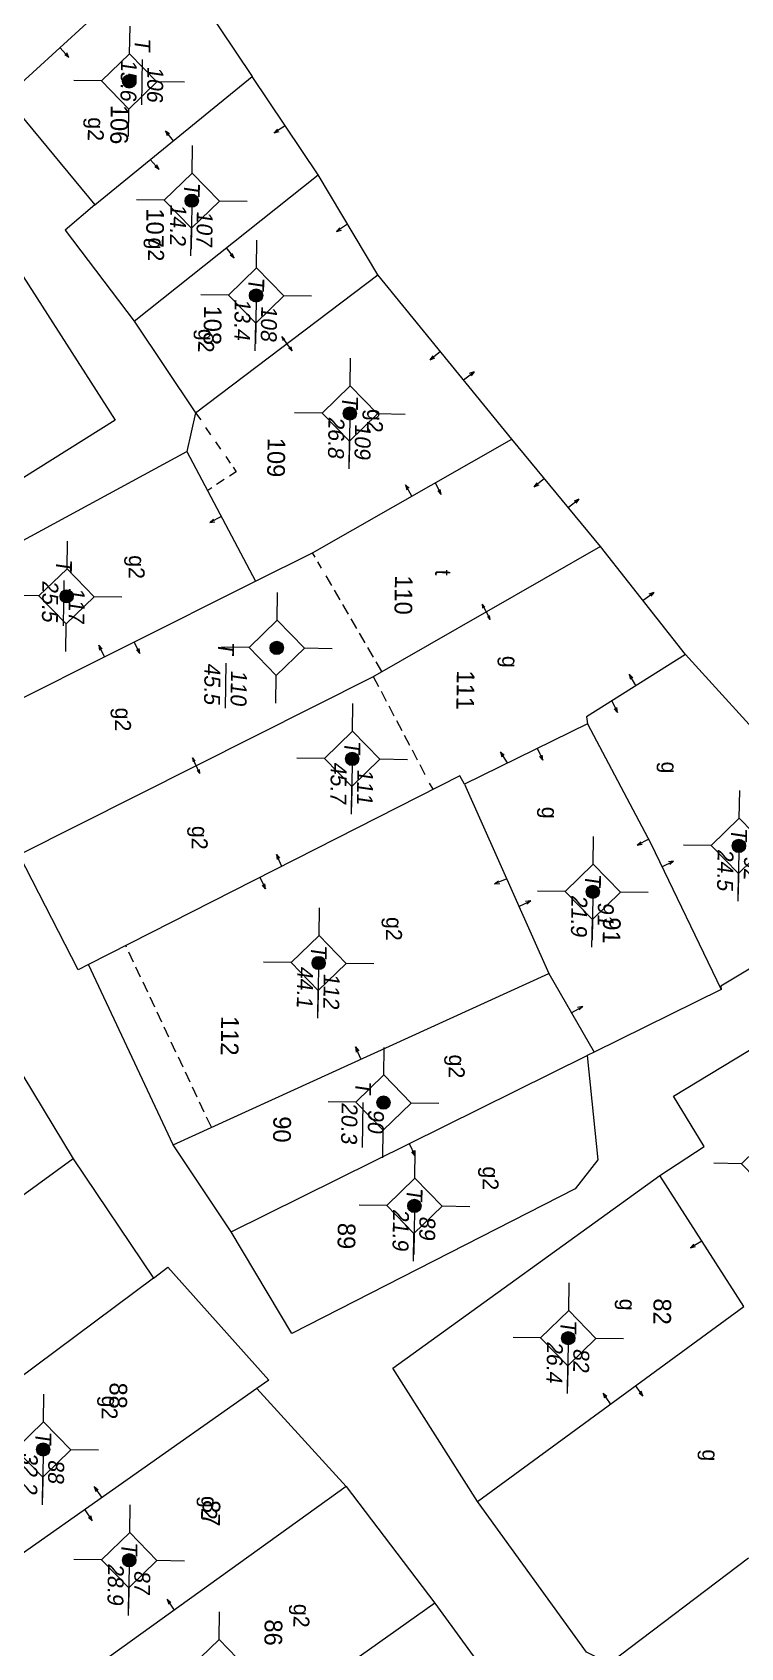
# Model space of a CAD drawing. Extents: x 601689 to 602595, y 1189742 to 1190763.
# Drawn here: x 602310.13 to 602326.14, y 1190187.02 to 1190223.55 of the extents above; entities that cross this region are included whole.
import ezdxf
from ezdxf.enums import TextEntityAlignment as Align

# ---------------------------------------------------------------- set-up
doc = ezdxf.new("R2010")
doc.units = 0
doc.header["$MEASUREMENT"] = 0
doc.linetypes.add('HIDDEN', pattern=[0.375, 0.25, -0.125])
for name, color, linetype in [('10', 250, 'Continuous'), ('11', 7, 'Continuous'), ('13', 7, 'Continuous'), ('14', 7, 'Continuous'), ('15', 7, 'Continuous'), ('16', 7, 'Continuous'), ('53', 7, 'Continuous')]:
    doc.layers.add(name, color=color, linetype=linetype)
doc.layers.get('0').off()
doc.styles.add('TXT', font='vnshx.shx')

# ---------------------------------------------------------------- blocks, each defined once
blk = doc.blocks.new('B')
at = {"color": 7, "linetype": 'Continuous', "lineweight": 0}
for p, q in [((0.8, 2.62), (0.801, 5.6)), ((0.62, 2.441), (0.96, 2.78)), ((0.62, -0.969), (0.96, -0.63)), ((0.8, -4.05), (0.8, -0.81))]:
    blk.add_line(p, q, dxfattribs=at)
for points in [[(0.801, 5.6), (0.53, 5.331), (0.8, 10.21), (1.04, 4.83), (0.801, 5.6)], [(0.8, -4.05), (0.531, -4.309), (0.53, -9.429)], [(0.8, -4.05), (1.04, -4.569), (1.04, -10.289)], [(0.53, -7.289), (0.8, -6.95), (1.04, -8.139)]]:
    blk.add_lwpolyline(points, dxfattribs=at)
for points in [[(0.801, 5.6), (0.8, 10.21), (1.04, 4.83)], [(0.8, -4.05), (0.8, -6.95), (1.04, -4.569), (1.04, -8.139)]]:
    blk.add_solid(points, dxfattribs=at)
at = {"color": 7, "linetype": 'Continuous', "lineweight": 0, "style": 'TXT'}
blk.add_text('B', height=1.815, rotation=360, dxfattribs=at).set_placement((0, 0))
blk = doc.blocks.new('NH3R')
at = {"layer": '16', "color": 7, "linetype": 'Continuous', "lineweight": 0}
for p, q in [((0, 0), (0.297, -0.005)), ((0.297, -0.005), (0.186, 0.031)), ((0.297, -0.005), (0.189, -0.033))]:
    blk.add_line(p, q, dxfattribs=at)
blk = doc.blocks.new('NH3')
at = {"layer": '16', "color": 7, "linetype": 'Continuous', "lineweight": 0}
for p, q in [((-0.199, -0.002), (-0.113, 0.021)), ((0.197, -0.012), (0.107, 0.015)), ((-0.199, -0.002), (0.197, -0.012)), ((-0.199, -0.002), (-0.116, -0.035)), ((0.197, -0.012), (0.104, -0.027))]:
    blk.add_line(p, q, dxfattribs=at)
blk = doc.blocks.new('*M3243324332433243')
at = {"layer": '13', "color": 3, "linetype": 'Continuous', "lineweight": 0}
blk.add_line((602632.255, 1189991.976), (602633.275, 1189991.976), dxfattribs=at)
at = {"layer": '13', "color": 3, "linetype": 'Continuous', "lineweight": 0, "style": 'TXT', "oblique": 7.6055}
for s, p in [('92', (602632.405, 1189992.276)), ('24.5', (602632.255, 1189991.676))]:
    blk.add_text(s, height=0.36, dxfattribs=at).set_placement(p, align=Align.MIDDLE_LEFT)
blk.add_text('T', height=0.36, dxfattribs=at).set_placement((602632.058, 1189991.976), align=Align.MIDDLE_RIGHT)
blk = doc.blocks.new('*M3247324732473247')
at = {"layer": '13', "color": 3, "linetype": 'Continuous', "lineweight": 0}
blk.add_line((602633.342, 1189988.688), (602634.362, 1189988.688), dxfattribs=at)
at = {"layer": '13', "color": 3, "linetype": 'Continuous', "lineweight": 0, "style": 'TXT', "oblique": 7.6055}
for s, p in [('91', (602633.492, 1189988.988)), ('21.9', (602633.342, 1189988.388))]:
    blk.add_text(s, height=0.36, dxfattribs=at).set_placement(p, align=Align.MIDDLE_LEFT)
blk.add_text('T', height=0.36, dxfattribs=at).set_placement((602633.145, 1189988.688), align=Align.MIDDLE_RIGHT)
blk = doc.blocks.new('*M3248324832483248')
at = {"layer": '13', "color": 3, "linetype": 'Continuous', "lineweight": 0}
blk.add_line((602643.442, 1189988.281), (602644.462, 1189988.281), dxfattribs=at)
at = {"layer": '13', "color": 3, "linetype": 'Continuous', "lineweight": 0, "style": 'TXT', "oblique": 7.6055}
for s, p in [('82', (602643.592, 1189988.581)), ('26.4', (602643.442, 1189987.981))]:
    blk.add_text(s, height=0.36, dxfattribs=at).set_placement(p, align=Align.MIDDLE_LEFT)
blk.add_text('T', height=0.36, dxfattribs=at).set_placement((602643.245, 1189988.281), align=Align.MIDDLE_RIGHT)
blk = doc.blocks.new('*M3252325232523252')
at = {"layer": '13', "color": 3, "linetype": 'Continuous', "lineweight": 0}
blk.add_line((602640.502, 1189984.759), (602641.522, 1189984.759), dxfattribs=at)
at = {"layer": '13', "color": 3, "linetype": 'Continuous', "lineweight": 0, "style": 'TXT', "oblique": 7.6055}
for s, p in [('89', (602640.652, 1189985.059)), ('21.9', (602640.502, 1189984.459))]:
    blk.add_text(s, height=0.36, dxfattribs=at).set_placement(p, align=Align.MIDDLE_LEFT)
blk.add_text('T', height=0.36, dxfattribs=at).set_placement((602640.305, 1189984.759), align=Align.MIDDLE_RIGHT)
blk = doc.blocks.new('*M3255325532553255')
at = {"layer": '13', "color": 3, "linetype": 'Continuous', "lineweight": 0}
blk.add_line((602638.176, 1189984.027), (602639.196, 1189984.027), dxfattribs=at)
at = {"layer": '13', "color": 3, "linetype": 'Continuous', "lineweight": 0, "style": 'TXT', "oblique": 7.6055}
for s, p in [('90', (602638.326, 1189984.327)), ('20.3', (602638.176, 1189983.727))]:
    blk.add_text(s, height=0.36, dxfattribs=at).set_placement(p, align=Align.MIDDLE_LEFT)
blk.add_text('T', height=0.36, dxfattribs=at).set_placement((602637.979, 1189984.027), align=Align.MIDDLE_RIGHT)
blk = doc.blocks.new('*M3256325632563256')
at = {"layer": '13', "color": 3, "linetype": 'Continuous', "lineweight": 0}
blk.add_line((602630.415, 1189983.206), (602631.435, 1189983.206), dxfattribs=at)
at = {"layer": '13', "color": 3, "linetype": 'Continuous', "lineweight": 0, "style": 'TXT', "oblique": 7.6055}
for s, p in [('111', (602630.565, 1189983.506)), ('45.7', (602630.415, 1189982.906))]:
    blk.add_text(s, height=0.36, dxfattribs=at).set_placement(p, align=Align.MIDDLE_LEFT)
blk.add_text('T', height=0.36, dxfattribs=at).set_placement((602630.218, 1189983.206), align=Align.MIDDLE_RIGHT)
blk = doc.blocks.new('*M3257325732573257')
at = {"layer": '13', "color": 3, "linetype": 'Continuous', "lineweight": 0}
blk.add_line((602622.607, 1189983.04), (602623.627, 1189983.04), dxfattribs=at)
at = {"layer": '13', "color": 3, "linetype": 'Continuous', "lineweight": 0, "style": 'TXT', "oblique": 7.6055}
for s, p in [('109', (602622.757, 1189983.34)), ('26.8', (602622.607, 1189982.74))]:
    blk.add_text(s, height=0.36, dxfattribs=at).set_placement(p, align=Align.MIDDLE_LEFT)
blk.add_text('T', height=0.36, dxfattribs=at).set_placement((602622.41, 1189983.04), align=Align.MIDDLE_RIGHT)
blk = doc.blocks.new('*M3258325832583258')
at = {"layer": '13', "color": 3, "linetype": 'Continuous', "lineweight": 0}
blk.add_line((602635.041, 1189982.515), (602636.061, 1189982.515), dxfattribs=at)
at = {"layer": '13', "color": 3, "linetype": 'Continuous', "lineweight": 0, "style": 'TXT', "oblique": 7.6055}
for s, p in [('112', (602635.191, 1189982.815)), ('44.1', (602635.041, 1189982.215))]:
    blk.add_text(s, height=0.36, dxfattribs=at).set_placement(p, align=Align.MIDDLE_LEFT)
blk.add_text('T', height=0.36, dxfattribs=at).set_placement((602634.844, 1189982.515), align=Align.MIDDLE_RIGHT)
blk = doc.blocks.new('*M3261326132613261')
at = {"layer": '13', "color": 3, "linetype": 'Continuous', "lineweight": 0}
blk.add_line((602627.93, 1189981.464), (602628.95, 1189981.464), dxfattribs=at)
at = {"layer": '13', "color": 3, "linetype": 'Continuous', "lineweight": 0, "style": 'TXT', "oblique": 7.6055}
for s, p in [('110', (602628.08, 1189981.764)), ('45.5', (602627.93, 1189981.164))]:
    blk.add_text(s, height=0.36, dxfattribs=at).set_placement(p, align=Align.MIDDLE_LEFT)
blk.add_text('T', height=0.36, dxfattribs=at).set_placement((602627.733, 1189981.464), align=Align.MIDDLE_RIGHT)
blk = doc.blocks.new('*M3262326232623262')
at = {"layer": '13', "color": 3, "linetype": 'Continuous', "lineweight": 0}
blk.add_line((602619.969, 1189980.882), (602620.989, 1189980.882), dxfattribs=at)
at = {"layer": '13', "color": 3, "linetype": 'Continuous', "lineweight": 0, "style": 'TXT', "oblique": 7.6055}
for s, p in [('108', (602620.119, 1189981.182)), ('13.4', (602619.969, 1189980.582))]:
    blk.add_text(s, height=0.36, dxfattribs=at).set_placement(p, align=Align.MIDDLE_LEFT)
blk.add_text('T', height=0.36, dxfattribs=at).set_placement((602619.772, 1189980.882), align=Align.MIDDLE_RIGHT)
blk = doc.blocks.new('*M3264326432643264')
at = {"layer": '13', "color": 3, "linetype": 'Continuous', "lineweight": 0}
blk.add_line((602617.846, 1189979.396), (602618.866, 1189979.396), dxfattribs=at)
at = {"layer": '13', "color": 3, "linetype": 'Continuous', "lineweight": 0, "style": 'TXT', "oblique": 7.6055}
for s, p in [('107', (602617.996, 1189979.696)), ('14.2', (602617.846, 1189979.096))]:
    blk.add_text(s, height=0.36, dxfattribs=at).set_placement(p, align=Align.MIDDLE_LEFT)
blk.add_text('T', height=0.36, dxfattribs=at).set_placement((602617.649, 1189979.396), align=Align.MIDDLE_RIGHT)
blk = doc.blocks.new('*M3265326532653265')
at = {"layer": '13', "color": 3, "linetype": 'Continuous', "lineweight": 0}
blk.add_line((602648.607, 1189978.431), (602649.627, 1189978.431), dxfattribs=at)
at = {"layer": '13', "color": 3, "linetype": 'Continuous', "lineweight": 0, "style": 'TXT', "oblique": 7.6055}
for s, p in [('87', (602648.757, 1189978.731)), ('28.9', (602648.607, 1189978.131))]:
    blk.add_text(s, height=0.36, dxfattribs=at).set_placement(p, align=Align.MIDDLE_LEFT)
blk.add_text('T', height=0.36, dxfattribs=at).set_placement((602648.41, 1189978.431), align=Align.MIDDLE_RIGHT)
blk = doc.blocks.new('*M3267326732673267')
at = {"layer": '13', "color": 3, "linetype": 'Continuous', "lineweight": 0}
blk.add_line((602615.169, 1189977.944), (602616.189, 1189977.944), dxfattribs=at)
at = {"layer": '13', "color": 3, "linetype": 'Continuous', "lineweight": 0, "style": 'TXT', "oblique": 7.6055}
for s, p in [('106', (602615.319, 1189978.244)), ('15.6', (602615.169, 1189977.644))]:
    blk.add_text(s, height=0.36, dxfattribs=at).set_placement(p, align=Align.MIDDLE_LEFT)
blk.add_text('T', height=0.36, dxfattribs=at).set_placement((602614.972, 1189977.944), align=Align.MIDDLE_RIGHT)
blk = doc.blocks.new('*M3268326832683268')
at = {"layer": '13', "color": 3, "linetype": 'Continuous', "lineweight": 0}
blk.add_line((602626.832, 1189976.698), (602627.852, 1189976.698), dxfattribs=at)
at = {"layer": '13', "color": 3, "linetype": 'Continuous', "lineweight": 0, "style": 'TXT', "oblique": 7.6055}
for s, p in [('117', (602626.982, 1189976.998)), ('25.5', (602626.832, 1189976.398))]:
    blk.add_text(s, height=0.36, dxfattribs=at).set_placement(p, align=Align.MIDDLE_LEFT)
blk.add_text('T', height=0.36, dxfattribs=at).set_placement((602626.635, 1189976.698), align=Align.MIDDLE_RIGHT)
blk = doc.blocks.new('*M3269326932693269')
at = {"layer": '13', "color": 3, "linetype": 'Continuous', "lineweight": 0}
blk.add_line((602646.13, 1189976.449), (602647.15, 1189976.449), dxfattribs=at)
at = {"layer": '13', "color": 3, "linetype": 'Continuous', "lineweight": 0, "style": 'TXT', "oblique": 7.6055}
for s, p in [('88', (602646.28, 1189976.749)), ('32.2', (602646.13, 1189976.149))]:
    blk.add_text(s, height=0.36, dxfattribs=at).set_placement(p, align=Align.MIDDLE_LEFT)
blk.add_text('T', height=0.36, dxfattribs=at).set_placement((602645.933, 1189976.449), align=Align.MIDDLE_RIGHT)
blk = doc.blocks.new('CENTRD')
at = {"layer": '11', "linetype": 'Continuous', "lineweight": 0}
h = blk.add_hatch(color=2, dxfattribs=at)
edge = h.paths.add_edge_path()
edge.add_arc((0, 0), 0.15, 0, 360)
at = {"layer": '11', "color": 2, "linetype": 'Continuous', "lineweight": 0}
for p, q in [((0, 1.25), (0, 0.625)), ((0, 0.625), (-0.625, 0)), ((0.625, 0), (0, 0.625)), ((-0.625, 0), (-1.25, 0)), ((-0.625, 0), (0, -0.625)), ((0, -0.625), (0.625, 0)), ((1.25, 0), (0.625, 0)), ((0, -0.625), (0, -1.25))]:
    blk.add_line(p, q, dxfattribs=at)
blk.add_circle((0, 0), 0.15, dxfattribs=at)

msp = doc.modelspace()

# ---------------------------------------------------------------- linework, layer by layer
at = {"layer": '10', "color": 7, "linetype": 'Continuous', "lineweight": 0}
for p, q in [((602309.534, 1190222.081), (602311.975, 1190224.318)), ((602311.541, 1190219.644), (602315.102, 1190222.546)), ((602316.591, 1190220.325), (602315.102, 1190222.546)), ((602309.534, 1190222.081), (602311.541, 1190219.644)), ((602312.435, 1190217.012), (602316.591, 1190220.325)), ((602317.94, 1190218.066), (602316.591, 1190220.325)), ((602313.817, 1190214.943), (602317.94, 1190218.066)), ((602320.969, 1190214.345), (602317.94, 1190218.066)), ((602312.435, 1190217.012), (602313.817, 1190214.943)), ((602313.817, 1190214.943), (602313.625, 1190214.065)), ((602322.976, 1190211.916), (602320.969, 1190214.345)), ((602313.625, 1190214.065), (602315.175, 1190211.133)), ((602324.893, 1190209.48), (602322.976, 1190211.916)), ((602308.337, 1190207.707), (602315.175, 1190211.133)), ((602329.582, 1190204.306), (602324.893, 1190209.48)), ((602322.681, 1190207.91), (602319.902, 1190206.548)), ((602319.902, 1190206.548), (602321.804, 1190202.262)), ((602313.31, 1190198.388), (602311.396, 1190202.465)), ((602313.31, 1190198.388), (602321.804, 1190202.262)), ((602321.804, 1190202.262), (602322.829, 1190200.488)), ((602325.699, 1190201.899), (602322.829, 1190200.488)), ((602322.829, 1190200.488), (602322.668, 1190200.41)), ((602309.696, 1190200.318), (602311.056, 1190198.07)), ((602314.623, 1190196.421), (602322.668, 1190200.41)), ((602314.623, 1190196.421), (602313.31, 1190198.388)), ((602311.056, 1190198.07), (602312.869, 1190195.374)), ((602326.211, 1190194.731), (602324.311, 1190197.697)), ((602312.869, 1190195.374), (602305.271, 1190189.718)), ((602320.189, 1190190.323), (602326.211, 1190194.731)), ((602315.205, 1190192.882), (602307.419, 1190187.399)), ((602315.205, 1190192.882), (602317.224, 1190190.665)), ((602317.224, 1190190.665), (602309.457, 1190185.081)), ((602317.224, 1190190.665), (602319.228, 1190188.027)), ((602319.228, 1190188.027), (602311.361, 1190182.455)), ((602319.228, 1190188.027), (602321.142, 1190185.4))]:
    msp.add_line(p, q, dxfattribs=at)
for points in [[(602311.975, 1190224.318), (602313.24, 1190225.331), (602315.102, 1190222.546)], [(602309.919, 1190218.026), (602312.005, 1190214.777), (602306.386, 1190211.254), (602304.302, 1190214.583), (602301.045, 1190219.247), (602301.48, 1190219.572)], [(602311.541, 1190219.644), (602310.874, 1190219.073), (602312.435, 1190217.012)], [(602315.175, 1190211.133), (602316.463, 1190211.776), (602320.969, 1190214.345)], [(602308.337, 1190207.707), (602308.035, 1190207.522), (602306.63, 1190210.1), (602307.882, 1190210.953), (602313.625, 1190214.065)], [(602322.976, 1190211.916), (602317.816, 1190208.967), (602309.83, 1190204.946)], [(602324.893, 1190209.48), (602322.653, 1190208.071), (602322.681, 1190207.91)], [(602322.681, 1190207.91), (602324.114, 1190205.201), (602325.699, 1190201.899)], [(602319.902, 1190206.548), (602319.794, 1190206.73), (602311.396, 1190202.465)], [(602311.396, 1190202.465), (602311.164, 1190202.348), (602309.83, 1190204.946)], [(602327.979, 1190203.348), (602325.69, 1190201.979), (602325.699, 1190201.899)], [(602324.311, 1190197.697), (602325.32, 1190198.354), (602324.626, 1190199.493), (602326.835, 1190200.833)], [(602322.668, 1190200.41), (602322.916, 1190198.047), (602322.397, 1190197.394), (602315.992, 1190194.122), (602314.623, 1190196.421)], [(602311.056, 1190198.07), (602307.096, 1190195.194), (602305.287, 1190193.778), (602303.191, 1190191.967)], [(602320.189, 1190190.323), (602318.281, 1190193.34), (602324.311, 1190197.697)], [(602312.869, 1190195.374), (602313.192, 1190195.62), (602315.478, 1190193.068), (602315.205, 1190192.882)], [(602326.322, 1190189.039), (602323.179, 1190186.663), (602322.653, 1190186.919), (602320.189, 1190190.323)]]:
    msp.add_lwpolyline(points, dxfattribs=at)
at = {"layer": '14', "color": 6, "linetype": 'HIDDEN', "lineweight": 0}
for p, q in [((602313.817, 1190214.943), (602313.935, 1190214.781)), ((602314.042, 1190214.609), (602314.16, 1190214.448)), ((602314.268, 1190214.286), (602314.386, 1190214.124)), ((602314.504, 1190213.952), (602314.602, 1190213.802)), ((602314.466, 1190213.433), (602314.295, 1190213.325)), ((602314.184, 1190213.247), (602314.093, 1190213.188)), ((602316.522, 1190211.675), (602316.463, 1190211.776)), ((602316.669, 1190211.433), (602316.58, 1190211.574)), ((602318.027, 1190209.095), (602316.738, 1190211.312)), ((602317.836, 1190208.977), (602319.034, 1190206.711)), ((602319.102, 1190206.57), (602319.181, 1190206.429)), ((602314.176, 1190198.787), (602312.242, 1190202.893))]:
    msp.add_line(p, q, dxfattribs=at)
msp.add_lwpolyline([(602314.67, 1190213.711), (602314.739, 1190213.61), (602314.587, 1190213.512)], dxfattribs=at)

# ---------------------------------------------------------------- block references
at = {"color": 7, "linetype": 'Continuous', "lineweight": 0, "rotation": 269.214199256255}
msp.add_blockref('B', (602310.155, 1190194.392), dxfattribs=at)
at = {"layer": '11', "color": 2, "linetype": 'Continuous', "lineweight": 0, "rotation": 269.1680420500809}
for p in [(602312.32, 1190222.437), (602313.733, 1190219.739), (602315.188, 1190217.595), (602317.307, 1190214.926), (602310.905, 1190210.793), (602315.654, 1190209.626), (602317.36, 1190207.116), (602326.102, 1190205.149), (602322.799, 1190204.11), (602316.602, 1190202.501), (602318.068, 1190199.344), (602326.785, 1190197.953), (602318.766, 1190197.008), (602322.245, 1190194.017), (602310.375, 1190191.501), (602312.321, 1190188.996), (602314.342, 1190186.581)]:
    msp.add_blockref('CENTRD', p, dxfattribs=at)
at = {"layer": '13', "color": 3, "linetype": 'Continuous', "lineweight": 0, "rotation": 269.1680420500809}
for name, p in [('*M3267326732673267', (-578789.974, 1810052.927)), ('*M3264326432643264', (-578790.27, 1810052.359)), ('*M3262326232623262', (-578790.27, 1810052.359)), ('*M3257325732573257', (-578790.27, 1810052.359)), ('*M3268326832683268', (-578790.334, 1810052.789)), ('*M3261326132613261', (-578791.419, 1810052.09)), ('*M3256325632563256', (-578790.27, 1810052.359)), ('*M3243324332433243', (-578790.27, 1810052.359)), ('*M3247324732473247', (-578790.27, 1810052.359)), ('*M3258325832583258', (-578790.27, 1810052.359)), ('*M3255325532553255', (-578790.734, 1810052.437)), ('*M3252325232523252', (-578790.27, 1810052.359)), ('*M3248324832483248', (-578790.27, 1810052.359)), ('*M3269326932693269', (-578790.27, 1810052.359)), ('*M3265326532653265', (-578790.27, 1810052.359))]:
    msp.add_blockref(name, p, dxfattribs=at)
at = {"layer": '16', "color": 7, "linetype": 'Continuous', "lineweight": 0}
for name, p, xscale, yscale, rotation in [('NH3R', (602310.76, 1190223.195), 1.000001568649486, 1.000001568649486, 312.7423865627882), ('NH3R', (602313.321, 1190221.089), 1.000001445830829, 1.000001445830829, 129.180388878567), ('NH3R', (602315.847, 1190221.435), 1.000002092569322, 1.000002092569322, 213.8479581996142), ('NH3R', (602312.795, 1190220.667), 1.000001568649486, 1.000001568649486, 312.7423865627882), ('NH3R', (602317.255, 1190219.205), 1.000002092569322, 1.000002092569322, 213.8479581996142), ('NH3R', (602314.508, 1190218.673), 0.9999972801683324, 0.9999972801683324, 308.5636442449385), ('NH3R', (602321.707, 1190213.454), 1.000002165308538, 1.000002165308538, 219.5870498022104), ('NH3R', (602314.405, 1190212.594), 0.999998561485478, 0.999998561485478, 207.8619930306239), ('NH3', (602320.395, 1190210.442), 1.000001216358965, 1.000001216358965, 299.7501401598199), ('NH3R', (602311.762, 1190209.421), 1.000001006749682, 1.000001006749682, 116.6206202956756), ('NH3R', (602324.357, 1190204.677), 1.000001170789849, 1.000001170789849, 25.63608719365244), ('NH3R', (602315.273, 1190204.442), 0.9999987540840646, 0.9999987540840646, 296.9844894521601), ('NH3R', (602320.853, 1190204.405), 0.9999976798509866, 0.9999976798509866, 203.9177092661107), ('NH3R', (602321.125, 1190203.781), 1.000001170789849, 1.000001170789849, 25.63608719365244), ('NH3R', (602322.311, 1190201.375), 1.000001322350797, 1.000001322350797, 30.0316373970321), ('NH3R', (602318.651, 1190198.416), 1.000001364732348, 1.000001364732348, 296.3818419600358), ('NH3R', (602323.201, 1190192.533), 1.000001553069471, 1.000001553069471, 126.2068804255829), ('NH3R', (602311.701, 1190190.42), 0.9999976212603646, 0.9999976212603646, 126.6656918882241), ('NH3R', (602311.317, 1190190.135), 0.9999986387569372, 0.9999986387569372, 305.1583021504126)]:
    msp.add_blockref(name, p, dxfattribs=dict(at, xscale=xscale, yscale=yscale, rotation=rotation))
for name, p, rotation in [('NH3', (602315.879, 1190216.504), 127.1406051047206), ('NH3R', (602319.356, 1190216.326), 219.1428804875243), ('NH3R', (602319.878, 1190215.69), 38.19503002397449), ('NH3R', (602318.711, 1190213.055), 119.6838823552498), ('NH3R', (602319.236, 1190213.358), 298.4527923630484), ('NH3R', (602322.248, 1190212.807), 38.19503002397449), ('NH3R', (602323.94, 1190210.703), 38.19503002397449), ('NH3R', (602312.426, 1190209.761), 298.4527923630484), ('NH3R', (602323.773, 1190208.775), 122.182637209889), ('NH3R', (602323.229, 1190208.433), 296.1133643501877), ('NH3', (602313.827, 1190206.962), 116.7280219653433), ('NH3R', (602320.869, 1190207.025), 122.182637209889), ('NH3R', (602321.544, 1190207.357), 296.1133643501877), ('NH3R', (602324.065, 1190205.302), 207.8738107257927), ('NH3R', (602315.766, 1190204.685), 114.5204871461529), ('NH3R', (602317.557, 1190200.331), 114.5204871461529), ('NH3R', (602325.26, 1190196.214), 212.6381859820614), ('NH3R', (602323.756, 1190192.945), 307.1033517063653), ('NH3R', (602313.346, 1190187.868), 125.7131833296567)]:
    msp.add_blockref(name, p, dxfattribs=dict(at, rotation=rotation))

# ---------------------------------------------------------------- texts
at = {"layer": '15', "color": 7, "linetype": 'Continuous', "lineweight": 0, "style": 'TXT'}
for s, p in [('g2', (602311.569, 1190221.624)), ('g2', (602312.932, 1190218.905)), ('g2', (602314.063, 1190216.839)), ('g2', (602317.879, 1190215.027)), ('g2', (602312.493, 1190211.721)), ('t', (602319.418, 1190211.395)), ('g', (602320.932, 1190209.445)), ('g2', (602312.185, 1190208.275)), ('g', (602324.53, 1190207.055)), ('g', (602321.826, 1190206.032)), ('g2', (602313.918, 1190205.6)), ('g2', (602318.311, 1190203.54)), ('g2', (602319.728, 1190200.43)), ('g2', (602320.493, 1190197.9)), ('g', (602323.583, 1190194.908)), ('g2', (602311.882, 1190192.717)), ('g', (602325.456, 1190191.501)), ('g2', (602314.131, 1190190.447)), ('g2', (602316.218, 1190188.008))]:
    msp.add_text(s, height=0.36, rotation=269.2144, dxfattribs=at).set_placement(p, align=Align.MIDDLE_LEFT)
at = {"layer": '53', "color": 200, "linetype": 'Continuous', "lineweight": 0, "style": 'TXT'}
for s, p in [('106', (602312.102, 1190221.906)), ('107', (602312.91, 1190219.565)), ('108', (602314.21, 1190217.367)), ('109', (602315.649, 1190214.377)), ('110', (602318.527, 1190211.268)), ('111', (602319.927, 1190209.118)), ('91', (602323.231, 1190203.533)), ('112', (602314.6, 1190201.301)), ('90', (602315.779, 1190199.035)), ('89', (602317.236, 1190196.624)), ('82', (602324.373, 1190194.916)), ('88', (602312.077, 1190193.015)), ('87', (602314.18, 1190190.356)), ('86', (602315.583, 1190187.657))]:
    msp.add_text(s, height=0.4, rotation=269.2144, dxfattribs=at).set_placement(p, align=Align.MIDDLE_LEFT)

doc.saveas('drawing.dxf')
